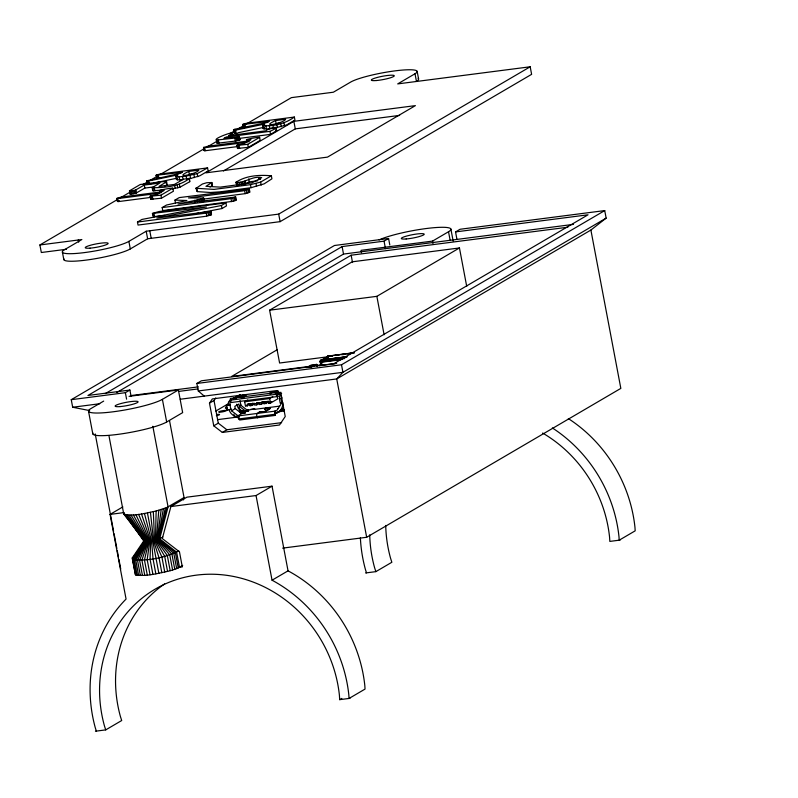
<?xml version="1.0" encoding="UTF-8"?>
<svg xmlns="http://www.w3.org/2000/svg" width="798" height="798" viewBox="0 0 798 798"><rect width="100%" height="100%" fill="white"/><g stroke="black" fill="none" stroke-linecap="round" stroke-linejoin="round"><path stroke-width="1.2" d="M236.348 396.686L241.355 396.037L241.325 397.983L242.253 397.444M270.283 394.242L270.313 392.297L275.31 391.648L276.208 393.055M169.515 420.586L184.049 497.543L166.842 507.538L156.139 511.029L155.48 540.306L164.687 556.306L167.54 571.398C157.106 573.433 146.074 576.824 135.461 574.789L132.388 558.849L144.757 541.154L132.608 559.697C148.069 561.233 164.737 557.722 178.752 550.939M327.699 357.225L328.148 356.058L332.557 355.748M346.262 356.746L321.714 359.918C320.237 359.848 319.399 363.02 321.404 362.232L341.045 359.699M277.584 412.267L275.579 413.224C279.958 412.536 283.529 406.96 282.731 402.631L280.587 402.91L280.876 404.416L276.587 410.771L275.15 410.96L275.41 415.379L239.659 419.997L238.772 418.95L239.41 415.578L237.974 415.758L231.54 410.79L231.26 409.284L229.116 409.564C229.884 413.873 234.652 416.805 238.522 417.962M275.41 415.379L274.522 414.332L275.15 410.96M158.772 510.331L156.358 540.076L167.331 555.608L170.173 570.7L167.54 571.398M161.196 509.613L157.166 539.847L169.755 554.899L172.607 569.991L170.173 570.7M163.381 508.905L157.884 539.608L171.929 554.191L174.782 569.283L172.607 569.991M230.103 400.237L230.462 398.451L276.218 392.546L277.096 394.082L277.135 396.576L231.38 402.491L230.103 400.237L275.859 394.322L277.135 396.576M275.859 394.322L276.218 392.546M165.266 508.206L158.513 539.378L150.623 541.283L144.727 541.303M166.842 507.538L158.513 539.378L173.824 553.493L176.677 568.585L174.782 569.283M327.28 356.626L328.606 356.008L320.247 361.135L320.816 365.265L321.973 365.225L321.404 359.988L320.158 361.554L344.646 358.541M272.038 486.172L256.048 495.538L272.048 580.206A138.164 126.762 59.6 0 1 348.836 695.008L349.055 698.45L365.035 689.083L364.826 685.642A138.164 126.762 59.6 0 0 288.038 570.839L272.038 486.172L186.892 497.174L170.902 506.54L162.313 538.57L179.46 551.817L182.313 566.909L178.682 567.378M183.42 499.917L184.049 497.543M327.26 357.065L327.878 356.177L328.876 356.227M275.29 393.594L278.372 392.586L277.096 394.082L277.714 394.062L278.542 392.466L277.026 392.576L278.652 391.619M279.36 398.601L281.076 398.731L281.933 403.259L280.218 403.13L279.36 398.601L281.884 398.102L281.634 397.085L280.098 394.94L277.714 394.062L278.452 392.556M277.714 394.062L278.502 392.526L277.714 394.062L280.846 392.227M328.457 356.287L320.636 360.516L320.158 361.554L321.714 359.918L320.247 361.225L344.636 358.212M265.654 408.975L264.527 409.025L266.622 407.828M265.634 409.005C276.806 405.364 264.627 413.324 260.587 411.938M354.382 352.676L328.197 356.048L327.988 357.145M132.608 559.697L144.837 541.433L123.75 514.022L108.977 435.848M209.475 403.16L212.338 398.92L276.677 390.571L280.966 393.923L285.235 416.516L279.519 424.995L222.333 432.426L213.754 425.813L209.475 403.16L214.004 400.506L215.719 397.963M135.461 574.789L132.278 557.912L143.72 540.974L130.862 522.76M280.577 410.83L283.519 407.828M135.091 555.727L132.388 558.849M136.458 553.712L144.667 541.682M132.867 558.311L144.917 540.974L141.236 535.987M245.535 412.795L241.674 413.593L237.974 415.758M230.732 400.127L228.477 402.122L228.258 405.035L226.014 405.564L226.871 410.092L231.26 409.284M235.899 182.393C244.896 183.321 252.477 175.51 261.684 177.645L251.988 182.872L220.278 187.121L205.964 186.323L211.829 182.513L206.752 182.732L202.413 184.009L196.148 188.288L197.345 191.62L210.463 192.488L220.467 191.809L251.051 187.69L264.138 183.849L271.928 178.822L271.36 175.809C259.679 174.702 245.774 175.46 235.899 182.393L236.916 185.605L236.228 182.054M209.994 187.091L212.398 185.535L211.829 182.513M124.308 513.034L124.049 514.411C134.672 516.446 145.695 513.064 156.139 511.029M174.952 200.099L179.221 197.595L249.315 189.026L242.792 190.931L188.458 197.954L203.62 198.034L200.787 199.231L177.974 203.999L235.679 197.016L236.248 200.029L233.395 201.236L162.752 210.592L162.184 207.57L166.533 205.026L186.872 200.507L174.952 200.099L175.52 203.111M146.633 180.847L180.737 173.236L182.433 172.238L156.119 175.291L159.381 174.163L207.57 167.899L208.138 170.922L199.799 175.799L190.602 178.483L186.702 179.111L186.133 176.089L179.111 176.877L175.839 176.428L177.984 174.842L150.962 180.528L146.633 180.847L147.51 184.009L146.942 180.986M164.677 215.44L153.465 216.657L152.428 213.445L159.051 211.52L225.914 202.882L226.482 205.894L221.974 208.547L201.256 212.547M264.178 127.271L238.323 132.707C234.193 135.999 230.971 128.588 236.388 128.937L267.529 122.393L269.225 121.396L242.911 124.448L246.173 123.321L294.362 117.057L294.931 120.079L286.592 124.957L274.472 128.109M154.383 186.842L144.837 188.079L135.79 193.266L129.934 194.024L129.575 190.772L140.298 184.488L162.134 181.675L166.612 181.754L159.021 186.413L174.423 184.428L183.54 179.191L189.405 178.433L189.744 181.695L179.939 187.221L172.607 188.847M166.612 181.754L167.181 184.777L164.707 186.443M116.698 198.383L121.286 197.036L161.765 191.809L164.149 190.413C149.884 191.759 173.884 187.301 172.827 188.218L173.405 191.231L161.505 198.203L150.682 199.271L150.323 196.019L156.987 194.602L159.381 193.206L118.892 198.433C115.361 197.016 116.488 202.991 119.471 201.455L150.134 197.495M203.49 147.54L208.069 146.194L248.557 140.967L250.941 139.57C236.677 140.917 260.677 136.458 259.619 137.376L260.198 140.388L248.298 147.361L237.475 148.428L237.116 145.176L243.779 143.76L246.173 142.363L205.684 147.6C202.153 146.174 203.281 152.149 206.253 150.613L236.926 146.652M182.513 176.558L183.091 179.58L177.365 179.839L176.408 179.44L177.056 178.742M204.059 150.563L204.966 150.034M216.228 140.119L234.782 138.054L239.34 136.717L223.959 138.373L226.313 136.997L269.953 131.351C284.228 125.027 269.096 127.52 265.983 130.792L228.667 135.61C242.073 128.149 212.867 138.373 216.448 139.879L217.106 143.271L235.35 141.066L239.909 139.74L239.34 136.717M237.475 148.428L238.383 147.899M272.288 128.418L266.472 129.057L263.2 128.598L262.622 125.585L264.776 123.999L237.744 129.695L233.425 130.004M263.2 128.598L263.849 127.899M271.36 175.809L260.617 182.094L250.482 184.667L214.034 189.395L196.148 188.288M344.746 357.364L321.424 360.377C320.826 358.93 321.255 363.379 321.664 365.255M163.131 190.064L152.747 190.732L152.179 187.72L159.78 183.051L144.268 185.056L135.221 190.243L129.356 191.001M239.001 138.443L270.522 134.373L276.677 130.663L276.098 127.65M210.961 211.49L211.211 214.852L205.006 216.418L138.034 225.066L137.465 222.053L206.303 213.106L210.961 211.49L156.807 218.014L221.405 205.525L225.914 202.882M162.184 207.57L229.156 198.921L235.679 197.016M156.917 178.074L156.119 175.291M243.959 124.618L244.527 127.64L243.709 127.231M202.612 199.221L245.195 193.655L249.884 192.039L249.315 189.026M189.405 178.433L189.166 178.672C178.772 186.692 164.657 187.65 152.179 187.72M320.397 362.292C322.033 357.275 320.098 362.681 321.385 365.275M180.238 399.239L336.726 378.94L590.889 230.053L606.151 218.123L604.724 210.582L460.077 229.265L455.548 231.919L456.965 239.42M320.247 361.404L321.055 361.933L342.222 359.2M236.148 397.943L240.587 394.731M236.048 397.983L240.547 394.741M327.569 356.367L328.357 356.028L328.297 357.075M321.714 359.918L320.557 361.614L321.155 365.284M264.547 408.985L266.482 407.848M66.513 249.255L41.326 252.507L39.9 244.966L117.286 199.63M120.508 197.744L130.184 192.079M143.081 184.528L147.381 182.004M150.603 180.119L157.046 176.338M160.278 174.453L204.338 148.637M206.492 147.381L216.168 141.715M230.133 133.525L234.432 131.012M236.587 129.745L244.108 125.346M246.253 124.079L291.4 97.635L333.355 92.219L350.671 82.074A34.932 5.037 -10.7 0 1 394.83 70.892A34.932 5.037 -10.7 0 1 415.01 73.755L416.436 81.306A34.932 5.037 -10.7 0 0 418.122 78.354M188.787 171.4C171.66 179.301 197.196 173.934 198.812 170.104L188.787 171.4L189.365 174.423L193.814 173.844M275.579 120.558C258.452 128.458 283.988 123.092 285.604 119.271L275.579 120.558L276.158 123.58L280.607 123.002M150.114 196.248L160.937 195.181L172.827 188.218M207.57 167.899L197.176 173.665L186.133 176.089M236.896 145.406L247.719 144.338L259.619 137.376M294.362 117.057C285.385 123.65 273.534 126.603 262.622 125.585M293.864 121.336L205.944 172.837L327.479 157.126L415.399 105.625L293.864 121.336L295.28 128.877L223.45 170.962M137.465 222.053L141.914 219.45L206.423 206.951L152.428 213.445M39.9 244.966L81.855 239.54L64.538 249.684A34.932 5.037 -10.7 0 0 84.718 252.557A34.932 5.037 -10.7 0 0 128.877 241.375L146.204 231.23L278.692 214.113L530.191 66.783L531.618 74.334L280.118 221.654L147.63 238.782L130.303 248.926A34.932 5.037 -10.7 0 1 90.453 259.5A34.932 5.037 -10.7 0 1 63.96 258.911M415.01 73.755L397.693 83.9L530.191 66.783M242.752 181.754L243.32 184.777L249.325 181.864L257.894 180.757M89.645 410.591L72.678 407.239L71.251 399.688L334.472 245.495L388.586 238.502L389.803 244.976M388.586 238.502L384.057 241.156L342.103 246.582L87.94 395.469L129.894 390.042L131.101 396.476M105.436 393.544L343.519 254.073L573.483 224.368M116.797 392.496L351.15 255.21L567.857 227.211M103.69 401.095L90.902 408.586A38.813 5.606 -10.7 0 0 113.326 411.768A38.813 5.606 -10.7 0 0 162.393 399.349L178.383 389.983L182.652 412.626L166.672 421.992A38.813 5.606 -10.7 0 1 122.383 433.743A38.813 5.606 -10.7 0 1 92.947 433.095M71.251 399.688L125.366 392.696L129.894 390.042M328.906 356.656L279.599 363.02L269.614 310.193L352.207 261.814L459.449 247.959L466.71 286.382M361.494 252.717L361.045 250.333L432.546 241.096L448.526 231.739L450.102 240.078M204.278 396.117L198.273 390.96L196.857 383.459L201.385 380.806L336.696 363.319M277.375 349.644L231.55 376.486L310.552 366.272M269.614 310.193L376.856 296.337L459.449 247.959M232.767 398.85L240.118 394.631M229.176 401.085L231.26 399.868M233.345 398.641L237.525 396.197M234.004 398.521L237.136 396.686M235.779 397.843L237.864 396.616M238.871 397.135L243.639 394.811M215.809 411.06L228.677 403.519M231.38 402.491L229.974 402.491L230.024 404.975L226.014 405.564M250.492 404.267L245.515 406.312L244.657 401.783L247.739 399.978M231.54 410.79L235.25 408.626L241.674 413.593M235.25 408.626L234.821 406.362L238.871 403.988L239.3 406.252L241.205 405.135M306.781 367.609L311.04 365.115L316.766 364.377L317.195 366.641M310.981 365.574L316.706 364.836L314.412 365.125M322.143 360.287L324.048 359.18M316.766 364.377L313.035 366.561L307.31 367.299M213.754 425.813L218.283 423.159L226.861 429.773L281.614 422.651M249.744 404.067L250.053 405.733L252.058 405.474L251.739 403.808L252.806 403.19M250.053 405.733L253.136 403.928M273.644 392.267L278.273 390.93M321.305 364.457L319.17 365.703L335.2 363.639M252.058 405.474L255.141 403.668M254.392 403.469L254.702 405.125L256.707 404.865L256.387 403.209L257.455 402.581L257.824 403.199M239.3 406.252L245.724 411.219L248.318 409.703M256.707 404.865L259.789 403.06M259.041 402.87L259.35 404.526L261.355 404.267L261.036 402.611L263.869 401.753M244.657 401.783L269.684 398.551L272.766 396.746M264.746 401.643L263.679 402.272L263.998 403.928L268.058 402.461M278.342 394.132L280.427 392.905M261.355 404.267L264.437 402.461M278.961 394.312L281.046 393.085M240.008 400.596L240.906 405.314L247.31 410.262L254.821 408.865M279.549 394.581L281.644 393.354M333.873 363.689L588.036 214.802L455.548 231.919M268.327 401.663L268.647 403.329L271.729 401.524M268.647 403.329L270.542 403.08L277.734 398.87L277.305 396.606M222.333 432.426L226.861 429.773M196.857 383.459L341.504 364.776L604.724 210.582M606.151 218.123L342.931 372.317L336.726 378.94L366.671 537.273L282.632 548.126M278.432 412.047L282.133 409.873M276.876 413.005L281.674 410.282M96.349 731.098L95.291 727.766A138.164 126.762 59.6 0 1 126.064 599.069L110.064 514.401L122.852 506.91M162.812 536.984L159.031 539.149L175.4 552.824L178.253 567.917L176.677 568.585M132.278 557.912L135.47 556.046M178.253 567.917L182.672 565.403M272.048 580.206L288.038 570.839M366.671 537.273L620.834 388.387L590.889 230.053M95.441 731.217L105.715 729.891L121.695 720.524L120.368 716.355A128.069 117.496 59.6 0 1 164.657 583.897M365.594 572.964L375.858 571.637L391.848 562.271L390.521 558.101A128.069 117.496 59.6 0 1 385.723 525.453M105.715 729.891L104.388 725.711A128.069 117.496 59.6 0 1 196.318 575.149A128.069 117.496 59.6 0 1 339.419 695.347L339.689 699.656L341.823 698.41M238.213 397.055L241.315 395.708L246.313 395.06L243.071 396.965L244.308 397.015M259.021 412.247L259.569 412.107M118.184 200.867L119.261 200.557M259.41 412.147L256.966 413.484L256.577 416.646L257.465 417.693M327.469 356.995L328.257 356.796M259.51 412.097L260.318 411.948M153.874 183.051L176.208 178.353M328.497 356.487L320.367 360.876L344.646 357.893M196.378 213.495L198.812 213.026M151.53 183.55L149.346 183.939L148.777 180.917M270.981 393.354L269.844 393.713L271.36 393.614M278.372 408.476L277.554 408.955M295.28 128.877L399.638 115.401M161.286 178.064L158.872 178.373L158.303 175.351M328.746 356.088L354.521 352.756M335.01 355.429L338.701 354.96M341.155 354.641L344.836 354.162M347.29 353.843L350.97 353.374M330.232 356.257L332.686 355.938M336.367 355.459L338.821 355.14M342.512 354.671L344.965 354.352M348.646 353.873L351.1 353.554M321.434 360.028L346.152 356.846M321.504 360.167L347.28 356.836M344.686 357.614L320.626 360.646M316.726 365.474L321.664 364.836M307.928 367.459L311.36 367.02M130.673 395.609L198.393 386.86M129.077 396.357L178.383 389.983M178.752 391.409L197.994 388.925M72.678 407.239L99.73 403.738M198.273 390.96L342.931 372.317L341.504 364.776M277.514 396.347L279.31 396.117L279.739 398.382M228.258 405.035L230.403 404.756M248.188 403.898L249.954 403.678M262.103 401.983L264.776 401.763M266.781 401.504L268.537 401.274M248.218 404.007L250.023 403.888M257.515 402.81L259.31 402.681M262.133 402.102L264.846 401.973M266.811 401.613L268.607 401.484M250.103 404.047L247.101 404.406L247.41 406.072M251.739 403.808L254.752 403.449M256.387 403.209L259.4 402.85M261.036 402.611L264.926 402.132M268.697 401.643L265.684 402.012L266.003 403.668M248.298 404.197L250.293 404.177M252.866 403.409L254.941 403.569M257.684 403.13L259.589 402.97M262.163 402.212L264.976 402.192M266.881 401.803L268.876 401.773M250.482 409.424L253.734 409.005M243.44 410.611L239.56 411.11L238.921 407.718M253.804 409.464L279.4 406.152M245.724 411.219L248.767 410.88L239.719 412.376M240.717 413.344L245.545 412.766M239.021 415.808L274.771 411.179M279.938 410.591L284.457 410.012M236.617 416.187L234.353 416.486L233.924 414.222M217.475 419.658L238.452 416.945M277.943 411.848L284.118 411.05M238.772 418.95L274.522 414.332M110.064 514.401L123.72 512.635L126.573 516.685M170.902 506.54L256.048 495.538M620.106 540.076L609.832 541.403L609.562 537.094A128.069 117.496 59.6 0 0 542.62 433.045M339.689 699.656L349.963 698.33M260.268 411.977L264.417 411.638L270.322 408.147M269.704 408.137L270.432 408.097M275.599 130.513L276.677 130.663M238.811 139.58L239.909 139.74M209.994 214.293L211.53 214.512M167.181 184.777L166.533 184.508L165.964 181.495M243.889 412.536L238.213 408.087L236.727 404.267M270.313 392.297L271.21 393.025M241.355 396.037L242.263 396.766M256.717 416.636L257.604 417.673M124.737 514.72L145.056 541.543L133.296 560.006L136.149 575.099M131.67 523.009L134.613 527.009M136.089 529.004L137.555 530.999M125.805 514.949L145.416 541.613L134.353 560.226L137.206 575.318M127.221 515.079L145.884 541.652L135.78 560.356L138.633 575.448M128.977 515.119L146.463 541.672L137.525 560.395L140.378 575.488M131.032 515.059L147.151 541.652L139.58 560.346L142.433 575.438M133.346 514.91L147.919 541.603L141.904 560.196L144.757 575.288M135.899 514.68L148.767 541.523L144.448 559.957L147.301 575.059M138.623 514.361L149.675 541.413L147.181 559.637L150.034 574.73M141.495 513.952L150.623 541.283L150.054 559.238L152.907 574.331M375.858 571.637L374.531 567.468A128.069 117.496 59.6 0 1 369.733 534.81M366.491 572.844L365.434 569.513A138.164 126.762 59.6 0 1 360.387 537.832M144.448 513.483L151.6 541.124L153.007 558.76L155.859 573.852M450.9 229.096L453.154 241.016M417.154 71.391L418.581 78.932M432.546 241.096L432.995 243.48M384.057 241.156L385.474 248.657M376.856 296.337L384.117 334.761M351.15 255.21L352.536 262.532M342.103 246.582L343.519 254.073M283.968 122.822L284.547 125.835M280.706 123.77L281.275 126.782M276.826 124.628L277.395 127.64M320.267 362.073L320.956 365.284M275.789 127.51L276.447 130.902M272.926 125.246L273.495 128.269M269.305 125.715L269.874 128.737M269.953 131.351L270.522 134.373M265.904 126.034L266.472 129.057M263.589 125.984L264.158 128.997M278.692 214.113L280.118 221.654M260.128 177.425L260.507 179.44M260.617 182.094L261.185 185.116M258.552 177.575L258.931 179.59M248.717 139.859L249.096 141.874M245.086 124.508L245.664 127.53M255.988 183.45L256.557 186.463M247.579 139.959L247.969 141.974M246.821 139.949L247.2 141.954M247.719 144.338L248.298 147.361M246.512 139.81L246.891 141.825M243.131 124.219L243.779 127.61M242.911 124.448L243.48 127.471M250.482 184.667L251.051 187.69M248.757 178.842L249.325 181.864M239.121 136.957L239.689 139.969M239.011 136.588L239.58 139.6M248.986 189.365L249.565 192.378M238.432 137.246L239.001 140.268M248.018 189.784L248.587 192.797M239.101 145.455L239.669 148.478M237.365 137.555L237.934 140.578M245.265 180.887L245.844 183.899M235.57 130.074L236.138 133.096M237.964 145.565L238.542 148.578M246.462 190.233L247.031 193.246M236.078 137.845L236.657 140.857M234.462 130.174L235.041 133.196M244.278 181.316L244.846 184.328M237.116 145.176L237.784 148.558M233.634 129.775L234.303 133.166M234.782 138.054L235.35 141.066M244.617 190.642L245.195 193.655M232.517 133.256L232.896 135.261M232.288 133.485L232.667 135.5M240.926 182.163L241.495 185.176M239.061 182.453L239.639 185.475M237.445 182.612L238.013 185.625M235.36 197.345L235.929 200.368M234.373 197.774L234.941 200.787M232.817 198.223L233.395 201.236M269.684 398.551L270.542 403.08M230.991 198.622L231.56 201.645M218.433 140.159L219.001 143.181M217.305 140.268L217.874 143.291M216.448 139.879L217.106 143.271M221.405 205.525L221.974 208.547M211.56 182.822L212.128 185.844M204.557 147.7L205.126 150.722M203.699 147.311L204.368 150.702M210.642 211.829L211.211 214.852M209.665 212.248L210.233 215.27M208.128 212.697L208.697 215.719M203.62 198.034L204.188 201.046M206.303 213.106L206.872 216.118M203.161 197.834L203.889 201.375M202.333 198.782L202.901 201.804M197.176 173.665L197.754 176.677M240.996 410.93L239.849 410.691L239.35 408.047M200.787 199.231L201.166 201.246M196.777 188.597L197.345 191.62M198.951 199.64L199.33 201.645M193.914 174.602L194.483 177.625M196.128 187.839L196.707 190.852M197.116 199.929L197.495 201.944M194.802 200.228L195.181 202.243M190.034 175.47L190.602 178.483M189.086 178.303L189.744 181.695M230.024 404.975L230.881 409.504M226.772 405.753L227.62 410.282M179.111 176.877L179.68 179.899M179.37 184.198L179.939 187.221M176.797 176.827L177.365 179.839M175.839 176.428L176.408 179.44M177.206 184.837L177.774 187.859M174.632 185.405L175.201 188.428M214.004 400.506L218.283 423.159M160.797 190.802L161.176 192.817M157.166 175.46L157.745 178.483M160.029 190.792L160.408 192.797M160.937 195.181L161.505 198.203M159.72 190.652L160.099 192.667M156.338 175.061L156.987 178.453M154.343 188.029L154.912 191.051M152.797 187.989L153.376 191.011M152.308 196.298L152.877 199.32M151.181 196.408L151.75 199.42M154.014 213.665L154.583 216.687M147.68 181.016L148.248 184.039M150.323 196.019L150.992 199.4M146.842 180.617L147.231 182.632M152.897 213.635L153.465 216.657M144.268 185.056L144.837 188.079M149.775 230.772L151.201 238.313M146.204 231.23L147.63 238.782M135.899 189.954L136.468 192.976M135.221 190.243L135.79 193.266M134.154 190.562L134.722 193.575M132.867 190.842L133.436 193.864M131.56 191.051L132.129 194.074M130.423 191.161L131.002 194.183M129.665 191.141L130.244 194.153M162.393 399.349L166.672 421.992M128.877 241.375L130.303 248.926M117.765 198.542L118.333 201.565M117.007 198.522L117.575 201.535M152.837 426.282L168.069 506.9L159.65 538.84L176.627 552.186L179.48 567.278M164.747 572.076L161.894 556.984L154.553 540.535L153.336 511.698M161.834 572.715L158.982 557.622L153.585 540.745L150.423 512.346M125.366 392.696L126.583 399.17M158.852 573.313L147.44 512.944M78.284 240.008L78.683 242.163M62.394 252.058L63.82 259.609M95.221 433.952L113.605 531.318M114.074 533.752L116.827 548.356M117.286 550.79L118.433 556.874M118.892 559.308L120.737 569.044M88.518 411.219L92.797 433.863M552.356 427.947A138.164 126.762 59.6 0 1 618.989 536.755L619.198 540.196L635.188 530.83L634.969 527.388A138.164 126.762 59.6 0 0 568.336 418.591M379.08 239.919A38.813 5.606 -10.7 0 1 428.406 228.268A38.813 5.606 -10.7 0 1 448.526 231.739M217.076 414.461A3.94 0.569 -10.7 0 1 219.58 414.591A3.94 0.569 -10.7 0 1 216.368 415.708M226.273 408.247A3.94 0.569 -10.7 0 1 226.792 407.329M406.142 238.971A11.641 1.676 -10.7 0 0 424.177 234.413A11.641 1.676 -10.7 0 0 408.017 235.679A11.641 1.676 -10.7 0 0 406.142 238.971M120.009 406.591A11.641 1.676 -10.7 0 0 138.044 402.022A11.641 1.676 -10.7 0 0 121.885 403.289A11.641 1.676 -10.7 0 0 120.009 406.591M376.207 80.538A11.641 1.676 -10.7 0 0 394.232 75.97A11.641 1.676 -10.7 0 0 378.082 77.236A11.641 1.676 -10.7 0 0 376.207 80.538M90.074 248.148A11.641 1.676 -10.7 0 0 108.099 243.59A11.641 1.676 -10.7 0 0 91.95 244.856A11.641 1.676 -10.7 0 0 90.074 248.148M219.5 412.207A3.94 0.569 -10.7 0 0 226.123 410.82A3.94 0.569 -10.7 0 0 221.844 410.84A3.94 0.569 -10.7 0 0 219.5 412.207"/></g></svg>
